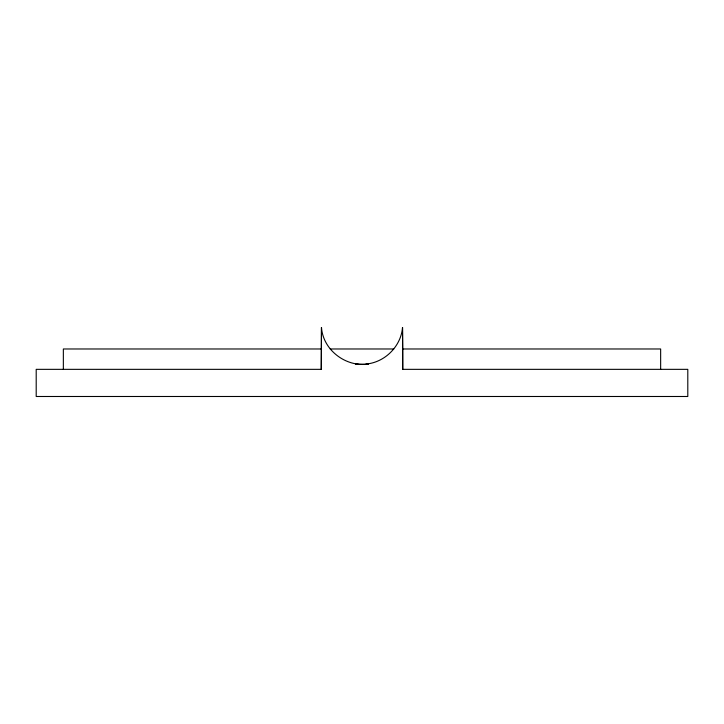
<?xml version="1.0" encoding="UTF-8"?>
<svg xmlns="http://www.w3.org/2000/svg" width="724" height="724" viewBox="0 0 724 724"><rect width="100%" height="100%" fill="white"/><g stroke="black" fill="none" stroke-linecap="round" stroke-linejoin="round"><path stroke-width="1.09" d="M365.991 364.054C384.806 362.452 400.987 346.362 402.526 327.51L402.725 369.34L687.8 369.34L687.8 396.49L36.2 396.49L36.2 369.34L321.275 369.34L321.474 327.51C323.13 350.217 345.972 367.33 368.217 364.063M321.275 369.34L321.474 327.51M355.783 364.063L358.009 364.054M321.275 348.977L63.35 348.977L63.35 369.34M330.234 348.977L393.766 348.977M402.526 327.51L402.725 348.977L660.65 348.977L660.65 369.34M355.873 364.244L368.127 364.244M402.725 348.977L402.725 369.34"/></g></svg>
